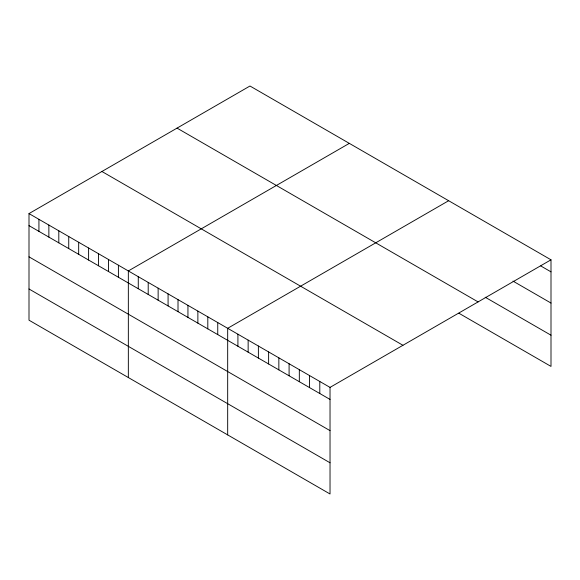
<?xml version="1.0" encoding="UTF-8"?>
<svg xmlns="http://www.w3.org/2000/svg" width="580" height="580" viewBox="0 0 580 580"><rect width="100%" height="100%" fill="white"/><g stroke="black" fill="none" stroke-linecap="round" stroke-linejoin="round"><path stroke-width="0.87" d="M29 213.592L330.027 387.389L330.027 493.986L29 320.189L29 213.592L249.973 86.014L551 259.811L551 366.408L458.889 313.229M349.312 143.369L128.34 270.94L128.34 377.544M448.652 200.716L227.679 328.294L227.679 434.899M330.027 387.389L551 259.811M540.763 265.945L551 271.853M512.981 281.104L551 303.057M485.206 297.221L551 335.204M177.052 128.115L478.079 301.912M101.921 171.492L402.948 345.288M29 225.635L330.027 399.424M29 256.839L330.027 430.635M29 288.985L330.027 462.782M319.79 381.48L319.79 393.515M309.56 375.572L309.56 387.607M299.324 369.656L299.324 381.698M289.087 363.747L289.087 375.789M278.849 357.838L278.849 369.88M268.62 351.93L268.62 363.972M258.383 346.021L258.383 358.063M248.146 340.112L248.146 352.154M237.916 334.203L237.916 346.245M217.746 322.56L217.746 334.602M207.807 316.825L207.807 328.867M197.874 311.09L197.874 323.132M187.942 305.356L187.942 317.398M178.009 299.621L178.009 311.663M168.077 293.886L168.077 305.928M158.137 288.151L158.137 300.193M148.204 282.416L148.204 294.451M138.272 276.682L138.272 288.717M118.407 265.205L118.407 277.247M108.475 259.47L108.475 271.512M98.535 253.736L98.535 265.778M88.602 248.001L88.602 260.043M78.67 242.266L78.67 254.308M68.737 236.531L68.737 248.573M58.805 230.796L58.805 242.839M48.865 225.062L48.865 237.104M38.932 219.327L38.932 231.369"/></g></svg>
